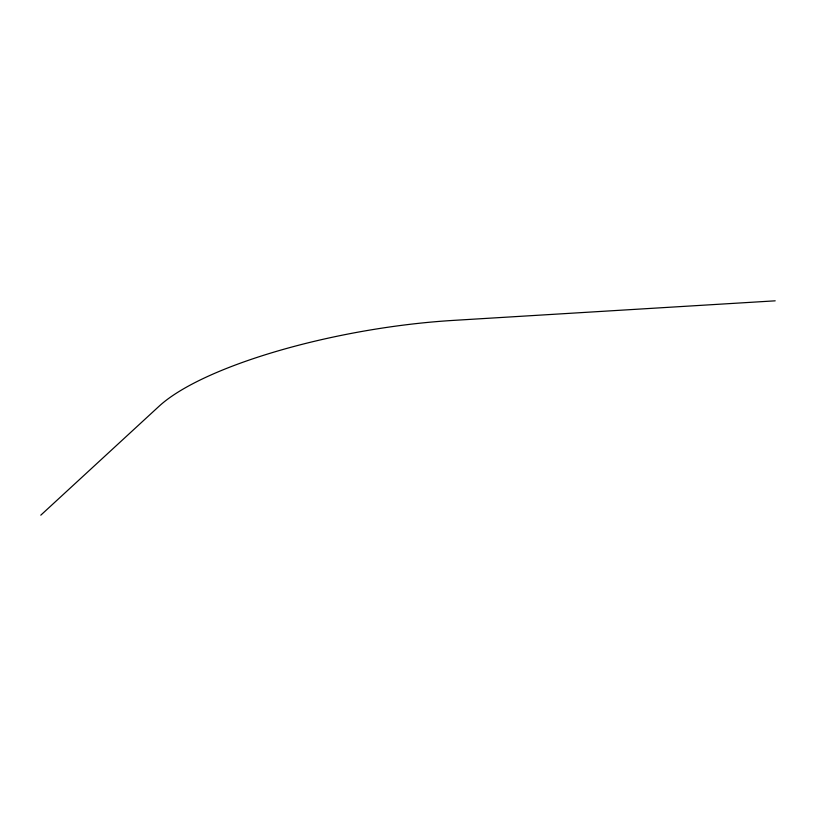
<?xml version="1.0" encoding="UTF-8"?>
<svg xmlns="http://www.w3.org/2000/svg" width="816" height="816" viewBox="0 0 816 816"><rect width="100%" height="100%" fill="white"/><g stroke="black" fill="none" stroke-linecap="round" stroke-linejoin="round"><path stroke-width="1.22" d="M40.8 515.171L159.171 406.154A232.152 62.822 -10 0 1 452.931 320.423L775.2 300.829"/></g></svg>
